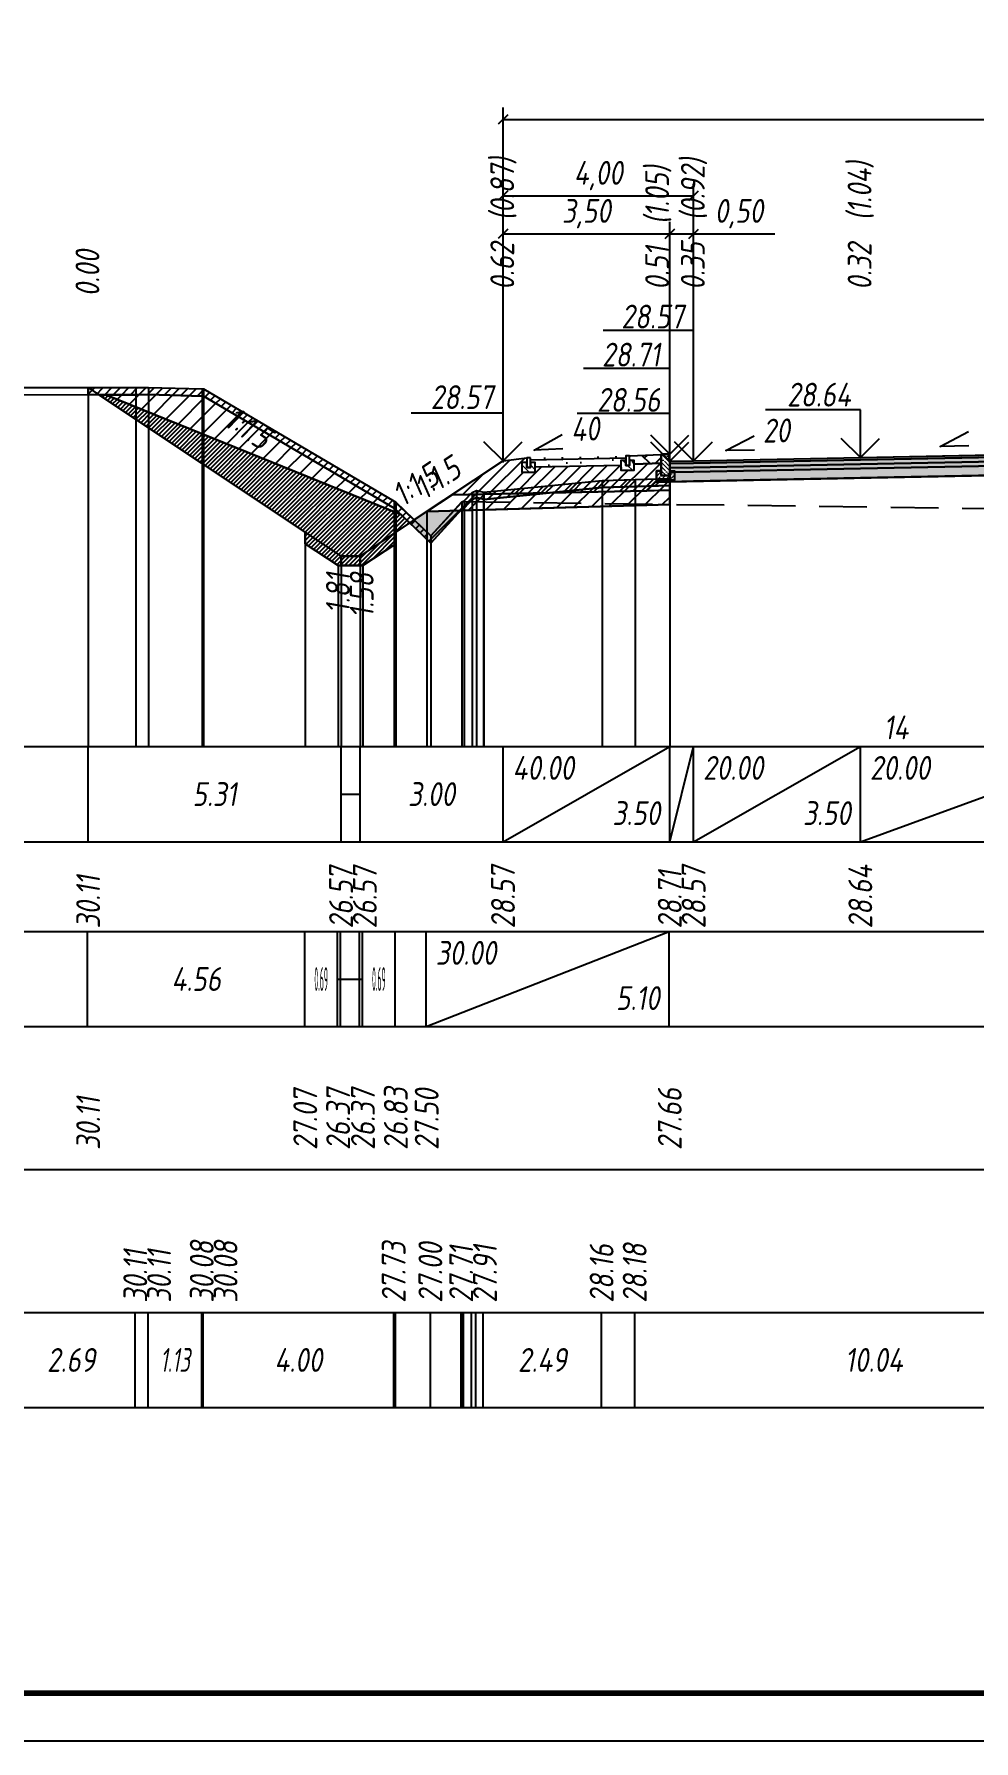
# Model space of a CAD drawing. Extents: x -717 to 1451, y -133302 to 233.
# Drawn here: x 99.3 to 197.9, y -108742.4 to -108563.2 of the extents above; entities that cross this region are included whole.
import ezdxf
from ezdxf.enums import TextEntityAlignment as Align

# ---------------------------------------------------------------- set-up
doc = ezdxf.new("R2010")
doc.units = 0
doc.linetypes.add('штриховая', pattern=[0.75, 0.5, -0.25])
for name, color, linetype in [('Интерполированный поперечник', 2, 'Continuous'), ('КОД_399', 252, 'Continuous'), ('Код_510', 7, 'Continuous'), ('Код_514', 1, 'Continuous'), ('Код_516', 1, 'Continuous'), ('Контур_0', 7, 'Continuous'), ('Контур_2660', 7, 'Continuous'), ('Контур_2665', 7, 'Continuous'), ('Контур_400', 7, 'Continuous'), ('Контур_508', 7, 'Continuous'), ('Контур_512', 7, 'Continuous'), ('Контур_513', 7, 'Continuous'), ('Красный поперечник', 1, 'Continuous'), ('Объём_2501', 7, 'Continuous'), ('Объём_2650', 7, 'Continuous'), ('Объём_2660', 7, 'Continuous'), ('Объём_2661', 7, 'Continuous'), ('Объём_2663', 7, 'Continuous'), ('Объём_2664', 7, 'Continuous'), ('Объём_2665', 7, 'Continuous'), ('Объём_2666', 7, 'Continuous'), ('Откосы', 7, 'Continuous'), ('Отметки покрытия', 7, 'Continuous'), ('Рабочие отметки', 7, 'Continuous'), ('Рабочие отметки доп.', 7, 'Continuous'), ('Слои выравнивания', 7, 'Continuous'), ('Таблица', 7, 'Continuous'), ('Уклоны проезжей части', 7, 'Continuous'), ('Черный поперечник', 3, 'Continuous')]:
    doc.layers.add(name, color=color, linetype=linetype)
for name, color, linetype, true_color in [('Контур_2540', 2, 'Continuous', 0xffff00), ('Контур_2562', 3, 'Continuous', 0x00ff00), ('Контур_2570', 7, 'Continuous', 0x80ff00), ('Контур_2583', 3, 'Continuous', 0x00ff00), ('Контур_2584', 3, 'Continuous', 0x00ff00), ('Контур_2725', 7, 'Continuous', 0x323232), ('Контур_2736', 4, 'Continuous', 0x00ffff), ('Контур_2737', 4, 'Continuous', 0x00ffff), ('Контур_2738', 4, 'Continuous', 0x00ffff), ('Контур_2739', 4, 'Continuous', 0x00ffff), ('Контур_2741', 4, 'Continuous', 0x00ffff), ('Контур_2742', 4, 'Continuous', 0x00ffff), ('Контур_2743', 4, 'Continuous', 0x00ffff), ('Контур_2744', 7, 'Continuous', 0xa4ffff), ('Контур_2745', 7, 'Continuous', 0xa4ffff), ('Контур_2747', 4, 'Continuous', 0x00ffff), ('Контур_2748', 4, 'Continuous', 0x00ffff), ('Контур_2749', 4, 'Continuous', 0x00ffff), ('Контур_2750', 4, 'Continuous', 0x00ffff), ('Контур_2751', 4, 'Continuous', 0x00ffff), ('Контур_2752', 4, 'Continuous', 0x00ffff), ('Контур_2760', 7, 'Continuous', 0x323232), ('Контур_2761', 7, 'Continuous', 0x323232), ('Контур_2762', 7, 'Continuous', 0x323232), ('Контур_2763', 7, 'Continuous', 0x323232), ('Контур_402', 7, 'Continuous', 0xff6464), ('Контур_703', 4, 'Continuous', 0x00ffff), ('Контур_705', 4, 'Continuous', 0x00ffff), ('Контур_707', 4, 'Continuous', 0x00ffff), ('Контур_720', 131, 'Continuous', 0xaaffff), ('Объём_2520', 7, 'Continuous', 0x80ffff), ('Объём_2540', 2, 'Continuous', 0xffff00), ('Объём_2562', 3, 'Continuous', 0x00ff00), ('Объём_2563', 7, 'Continuous', 0xff8000), ('Объём_2570', 7, 'Continuous', 0x80ff00), ('Объём_2583', 3, 'Continuous', 0x00ff00), ('Объём_2584', 3, 'Continuous', 0x00ff00), ('Объём_2594', 3, 'Continuous', 0x00ff00), ('Объём_2598', 3, 'Continuous', 0x00ff00), ('Объём_2600', 7, 'Continuous', 0x808000), ('Объём_2620', 2, 'Continuous', 0xffff00), ('Объём_2746', 2, 'Continuous', 0xffff00)]:
    doc.layers.add(name, color=color, linetype=linetype, true_color=true_color)
doc.styles.add('Gost 2.304-81 type B', font='GOST2304 Type B.ttf', dxfattribs={"width": 0.8, "height": 2.5})
doc.styles.get("Standard").update_dxf_attribs({"font": 'txt', "height": 2.5})
doc.styles.add('М', font='romand.shx', dxfattribs={"width": 0.8, "oblique": 10, "height": 2.5})
doc.dimstyles.new('ISO-25', dxfattribs={"dimtxt": 2.5, "dimasz": 2.5, "dimexe": 1.25, "dimexo": 0.625, "dimtad": 1, "dimtxsty": 'Standard', "dimcen": 2.5, "dimadec": 0, "dimazin": 0, "dimtfac": 1, "dimtmove": 0, "dimatfit": 3, "dimfxl": 1, "dimarcsym": 0})

# ---------------------------------------------------------------- blocks, each defined once
blk = doc.blocks.new('_Oblique')
at = {"color": 0, "linetype": 'ByBlock', "lineweight": -2}
blk.add_line((-0.5, -0.5), (0.5, 0.5), dxfattribs=at)
blk = doc.blocks.new('*D3544')
at = {"color": 0, "lineweight": -2, "transparency": 16777216}
for p, q in [((148.54, -108607.44), (148.54, -108582.91)), ((148.54, -108584.16), (166.04, -108584.16)), ((166.04, -108607.49), (166.04, -108582.91))]:
    blk.add_line(p, q, dxfattribs=at)
at = {"layer": 'Defpoints', "color": 0, "transparency": 16777216}
for p in [(166.04, -108584.16), (148.54, -108608.06), (166.04, -108608.11)]:
    blk.add_point(p, dxfattribs=at)
at = {"color": 0, "lineweight": -2, "transparency": 16777216, "rotation": 180}
blk.add_blockref('_Oblique', (148.54, -108584.16), dxfattribs=at)
at = {"color": 0, "lineweight": -2, "transparency": 16777216}
blk.add_blockref('_Oblique', (166.04, -108584.16), dxfattribs=at)
at = {"color": 0, "transparency": 16777216, "insert": (157.29, -108582.05), "char_height": 2.5, "width": 9.5833, "attachment_point": 5, "style": 'М'}
blk.add_mtext('3,50', dxfattribs=at)
blk = doc.blocks.new('*D3546')
at = {"color": 0, "lineweight": -2, "transparency": 16777216}
for p, q in [((166.04, -108607.49), (166.04, -108582.91)), ((166.04, -108584.16), (168.54, -108584.16)), ((168.54, -108607.44), (168.54, -108582.91)), ((168.54, -108584.16), (177.06, -108584.16))]:
    blk.add_line(p, q, dxfattribs=at)
at = {"layer": 'Defpoints', "color": 0, "transparency": 16777216}
for p in [(168.54, -108584.16), (166.04, -108608.11), (168.54, -108608.06)]:
    blk.add_point(p, dxfattribs=at)
at = {"color": 0, "lineweight": -2, "transparency": 16777216, "rotation": 180}
blk.add_blockref('_Oblique', (166.04, -108584.16), dxfattribs=at)
at = {"color": 0, "lineweight": -2, "transparency": 16777216}
blk.add_blockref('_Oblique', (168.54, -108584.16), dxfattribs=at)
at = {"color": 0, "transparency": 16777216, "insert": (173.3, -108582.05), "char_height": 2.5, "width": 9.1667, "attachment_point": 5, "style": 'М'}
blk.add_mtext('0,50', dxfattribs=at)
blk = doc.blocks.new('*D3549')
at = {"color": 0, "lineweight": -2, "transparency": 16777216}
for p, q in [((148.54, -108608.19), (148.54, -108578.91)), ((168.54, -108607.44), (168.54, -108578.91)), ((148.54, -108580.16), (168.54, -108580.16))]:
    blk.add_line(p, q, dxfattribs=at)
at = {"layer": 'Defpoints', "color": 0, "transparency": 16777216}
for p in [(168.54, -108580.16), (148.54, -108608.81), (168.54, -108608.06)]:
    blk.add_point(p, dxfattribs=at)
at = {"color": 0, "lineweight": -2, "transparency": 16777216, "rotation": 180}
blk.add_blockref('_Oblique', (148.54, -108580.16), dxfattribs=at)
at = {"color": 0, "lineweight": -2, "transparency": 16777216}
blk.add_blockref('_Oblique', (168.54, -108580.16), dxfattribs=at)
at = {"color": 0, "transparency": 16777216, "insert": (158.54, -108578.05), "char_height": 2.5, "width": 9.1667, "attachment_point": 5, "style": 'М'}
blk.add_mtext('4,00', dxfattribs=at)
blk = doc.blocks.new('*D3550')
at = {"color": 0, "lineweight": -2, "transparency": 16777216}
for p, q in [((148.54, -108608.19), (148.54, -108570.91)), ((278.54, -108608.19), (278.54, -108570.91)), ((148.54, -108572.16), (278.54, -108572.16))]:
    blk.add_line(p, q, dxfattribs=at)
at = {"layer": 'Defpoints', "color": 0, "transparency": 16777216}
for p in [(278.54, -108572.16), (148.54, -108608.81), (278.54, -108608.81)]:
    blk.add_point(p, dxfattribs=at)
at = {"color": 0, "lineweight": -2, "transparency": 16777216, "rotation": 180}
blk.add_blockref('_Oblique', (148.54, -108572.16), dxfattribs=at)
at = {"color": 0, "lineweight": -2, "transparency": 16777216}
blk.add_blockref('_Oblique', (278.54, -108572.16), dxfattribs=at)
at = {"color": 0, "transparency": 16777216, "insert": (213.54, -108570.05), "char_height": 2.5, "width": 11.6667, "attachment_point": 5, "style": 'М'}
blk.add_mtext('26,00', dxfattribs=at)
blk = doc.blocks.new('БР100.30.18')
at = {"linetype": 'Continuous', "lineweight": 13}
h = blk.add_hatch(dxfattribs=at)
h.set_pattern_fill('ANSI35', scale=5)
h.set_pattern_definition([(45, (-1504.996, -4799.2297), (-0.88388348, 0.88388348), []), (45, (-1504.1121, -4799.2297), (-0.88388348, 0.88388348), [1.5625, -0.3125, 0, -0.3125])])
h.paths.add_polyline_path([(0.3, 3.47), (1.8, 3.47), (1.8, -1.03), (0, -1.03), (0, 1.97)])
h = blk.add_hatch(dxfattribs=at)
h.set_pattern_fill('ANSI35', scale=5, angle=90)
h.set_pattern_definition([(135, (-1504.996, -4800.7297), (-0.88388348, -0.88388348), []), (135, (-1504.996, -4799.8458), (-0.88388348, -0.88388348), [1.5625, -0.3125, 0, -0.3125])])
h.paths.add_polyline_path([(-1, -0.03), (0, -0.03), (0, -1.03), (1.8, -1.03), (1.8, -0.03), (2.8, -0.03), (2.8, -2.03), (-1, -2.03)])
at = {"color": 7, "lineweight": 30}
blk.add_lwpolyline([(1.8, -1.03), (0, -1.03), (0, 1.97), (0.3, 3.47), (1.8, 3.47)], close=True, dxfattribs=at)
at = {"linetype": 'Continuous'}
blk.add_lwpolyline([(0, -0.03), (-1, -0.03), (-1, -2.03), (2.8, -2.03), (2.8, -0.03), (1.8, -0.03)], dxfattribs=at)

msp = doc.modelspace()

# ---------------------------------------------------------------- hatches: boundary and pattern name
at = {"linetype": 'Continuous'}
h = msp.add_hatch(dxfattribs=at)
h.set_pattern_fill('ANSI31', color=256, scale=15, angle=45, style=0)
h.set_pattern_definition([(90, (-1723.967, -113561.1156), (-1.875, 3e-16), [])])
h.paths.add_polyline_path([(151.421, -108607.691), (161.416, -108607.485), (161.416, -108607.685), (151.421, -108607.883)])
h = msp.add_hatch(dxfattribs=at)
h.set_pattern_fill('AR-HBONE', color=253, scale=0.3)
h.set_pattern_definition([(45, (-111.5308, -114413.3341), (0, 1.69705627), [3.6, -1.2]), (135, (-110.6823, -114412.4856), (1e-16, 1.69705627), [3.6, -1.2])])
h.paths.add_polyline_path([(161.416, -108607.485), (161.416, -108608.485), (161.416, -108608.485)])
h.paths.add_polyline_path([(165.137, -108607.336), (161.816, -108607.485), (161.816, -108607.985), (162.316, -108607.985), (162.316, -108608.363), (165.137, -108608.237)])
at = {"linetype": 'Continuous', "lineweight": 13}
h = msp.add_hatch(dxfattribs=at)
h.set_pattern_fill('ANSI35', scale=5, angle=90)
h.set_pattern_definition([(135, (-1669.526, -42880.0627), (-0.883883476, -0.883883476), []), (135, (-1669.526, -42879.1788), (-0.883883476, -0.883883476), [1.5625, -0.3125, 0, -0.3125])])
h.paths.add_polyline_path([(151.921, -108608.191), (151.421, -108608.191), (151.421, -108608.691), (151.021, -108608.691), (151.021, -108608.191), (150.521, -108608.191), (150.521, -108609.191), (151.921, -108609.191)])
h = msp.add_hatch(dxfattribs=at)
h.set_pattern_fill('ANSI35', scale=5, angle=90)
h.set_pattern_definition([(135, (-1679.9215, -42879.8566), (-0.883883476, -0.883883476), []), (135, (-1679.9215, -42878.9727), (-0.883883476, -0.883883476), [1.5625, -0.3125, 0, -0.3125])])
h.paths.add_polyline_path([(162.316, -108607.985), (161.816, -108607.985), (161.816, -108608.485), (161.416, -108608.485), (161.416, -108607.985), (160.916, -108607.985), (160.916, -108608.985), (162.316, -108608.985)])
at = {"layer": 'КОД_399'}
h = msp.add_hatch(dxfattribs=at)
h.set_pattern_fill('AR-CONC', scale=0.7, angle=45, style=0)
h.set_pattern_definition([(95, (-1724.049, -113561.205), (3.860864, 3.2396496), [0.525, -5.775]), (40, (-1724.049, -113561.205), (-4.409945, 3.036377), [0.42, -4.62]), (145.45144, (-1723.727, -113560.935), (-0.549081, 6.2760265), [0.4461813, -4.907995]), (91.1842, (-1725.039, -113560.215), (6.101854, 4.4632964), [0.7875, -8.6625]), (141.63564, (-1724.5304, -113559.843), (-0.1953, 9.447982), [0.669272, -7.361996]), (36.18416, (-1725.039, -113560.215), (-0.1953, 9.447982), [0.63, -6.93]), (66, (-1724.2964, -113559.9674), (4.947401, 0.9616773), [0.525, -5.775]), (11, (-1724.2964, -113559.9674), (-2.38496, 4.793659), [0.42, -4.62]), (116.45144, (-1723.884, -113559.8873), (2.562441, 5.7553363), [0.4461813, -4.907995]), (82.5, (-1724.049, -113561.2048), (-1.5875523, 1.7079287), [0, -4.564, 0, -4.69, 0, -4.6375]), (52.5, (-1724.049, -113561.2048), (-0.6501106, 3.2543661), [0, -2.674, 0, -4.459, 0, -1.7675]), (12.5, (-1725.1528, -113562.3086), (2.7539272, 2.5306453), [0, -1.75, 0, -5.46, 0, -7.245]), (2.5, (-1725.6477, -113562.8036), (2.3911299, 3.3821186), [0, -2.275, 0, -3.626, 0, -5.145])])
h.paths.add_polyline_path([(151.921, -108608.191), (151.421, -108608.191), (151.421, -108607.883), (161.416, -108607.685), (161.416, -108607.985), (160.916, -108607.985), (160.916, -108608.445), (151.921, -108608.623)])
at = {"layer": 'Объём_2563'}
h = msp.add_hatch(dxfattribs=at)
h.set_pattern_fill('ANSI31', color=256, scale=0.3)
h.paths.add_polyline_path([(164.537, -108610.23), (163.619, -108611.148), (143.202, -108611.557), (148.537, -108608), (151.021, -108607.691), (151.021, -108608.191), (150.521, -108608.191), (150.521, -108609.191), (151.921, -108609.191), (151.921, -108608.623), (160.916, -108608.445), (160.916, -108608.985), (162.316, -108608.985), (162.316, -108608.363), (165.137, -108608.237), (165.138, -108609.051), (164.638, -108609.051), (164.639, -108610.051), (166.04, -108610.05), (166.037, -108610.2)])
h.paths.add_polyline_path([(263.456, -108611.148), (262.537, -108610.23), (261.037, -108610.2), (261.037, -108610.05), (262.435, -108610.051), (262.436, -108609.051), (261.936, -108609.051), (261.937, -108608.237), (264.759, -108608.363), (264.759, -108608.985), (266.159, -108608.985), (266.159, -108608.445), (275.154, -108608.624), (275.154, -108609.191), (276.554, -108609.191), (276.554, -108608.191), (276.054, -108608.191), (276.054, -108607.691), (278.537, -108608), (283.872, -108611.557)])
at = {"layer": 'Объём_2570'}
h = msp.add_hatch(dxfattribs=at)
h.set_pattern_fill('ANSI31', color=256, scale=0.2)
h.paths.add_polyline_path([(166.037, -108610.597), (158.94, -108610.813), (146.51, -108612.055), (146.494, -108612.032), (145.755, -108611.857), (145.286, -108612.072), (144.449, -108612.959), (144.232, -108613.054), (140.969, -108616.639), (137.12, -108612.981), (117.111, -108601.196), (116.977, -108601.2), (111.349, -108601.046), (109.999, -108601.062), (105, -108601.059), (105, -108600.309), (109.999, -108600.312), (111.349, -108600.296), (116.977, -108600.45), (117.111, -108600.446), (137.12, -108612.231), (140.969, -108615.889), (144.232, -108612.304), (144.449, -108612.209), (145.286, -108611.322), (145.755, -108611.107), (146.494, -108611.282), (146.51, -108611.305), (158.94, -108610.063), (166.037, -108609.846)])
h.paths.add_polyline_path([(300.139, -108613.101), (294.827, -108613.434), (292.821, -108615.001), (292.453, -108614.995), (292.028, -108614.869), (287.592, -108613.621), (287.07, -108613.66), (286.463, -108613.521), (274.514, -108611.999), (264.38, -108610.673), (261.037, -108610.572), (261.037, -108609.822), (264.38, -108609.923), (274.514, -108611.249), (286.463, -108612.771), (287.07, -108612.91), (287.592, -108612.871), (292.028, -108614.119), (292.453, -108614.245), (292.821, -108614.251), (294.827, -108612.684), (300.139, -108612.351)])
at = {"layer": 'Объём_2600'}
h = msp.add_hatch(dxfattribs=at)
h.set_pattern_fill('ANSI31', color=6, scale=0.4)
h.paths.add_polyline_path([(109.999, -108601.062), (111.349, -108601.046), (116.977, -108601.2), (117.111, -108601.196), (137.12, -108612.981), (137.829, -108613.643), (106.85, -108601.06)])
h.paths.add_polyline_path([(166.037, -108612.575), (144.064, -108613.234), (144.232, -108613.054), (144.449, -108612.959), (145.286, -108612.072), (145.755, -108611.857), (146.494, -108612.032), (146.51, -108612.055), (158.94, -108610.813), (166.037, -108610.596)])
h.paths.add_polyline_path([(262.159, -108610.605), (264.38, -108610.673), (274.514, -108611.999), (284.578, -108613.281), (261.037, -108612.575), (261.037, -108610.572)])
h = msp.add_hatch(dxfattribs=at)
h.set_pattern_fill('HONEY', color=5, scale=0.3)
h.paths.add_polyline_path([(140.527, -108613.34), (144.064, -108613.234), (140.969, -108616.639), (138.763, -108614.516)])
h.paths.add_polyline_path([(286.463, -108613.521), (284.578, -108613.281), (286.548, -108613.34), (287.005, -108613.645)])
h.paths.add_polyline_path([(298.898, -108613.179), (300.139, -108612.351), (300.139, -108613.101)])
at = {"layer": 'Объём_2620'}
h = msp.add_hatch(dxfattribs=at)
h.set_pattern_fill('ANSI31', color=2, scale=0.1)
h.paths.add_polyline_path([(133.84, -108619), (131.234, -108619), (127.787, -108616.702), (127.787, -108615.5), (106.126, -108601.059), (106.85, -108601.06), (137.829, -108613.643), (138.763, -108614.516), (137.287, -108615.5), (137.287, -108616.702)])
h.paths.add_polyline_path([(292.028, -108614.869), (292.453, -108614.995), (292.821, -108615.001), (294.827, -108613.434), (298.898, -108613.179), (297.352, -108614.21), (297.352, -108615.411), (293.905, -108617.71), (291.299, -108617.71), (287.852, -108615.411), (287.852, -108614.21), (287.775, -108614.158), (288.912, -108613.992)])
at = {"layer": 'Слои выравнивания'}
for color, points in [(2, [(166.037, -108608.05), (168.537, -108608), (186.037, -108607.65), (212.604, -108607.119), (213.537, -108607.1), (213.537, -108607.35), (212.604, -108607.369), (186.037, -108607.9), (168.537, -108608.25), (166.037, -108608.3)]), (3, [(166.037, -108608.3), (168.537, -108608.25), (186.037, -108607.9), (212.604, -108607.369), (213.537, -108607.35), (213.537, -108607.8), (212.604, -108607.819), (186.037, -108608.35), (168.537, -108608.7), (166.037, -108608.75)]), (4, [(166.037, -108608.75), (168.537, -108608.7), (186.037, -108608.35), (212.604, -108607.819), (213.537, -108607.8), (213.537, -108608.25), (212.604, -108608.269), (186.037, -108608.8), (168.537, -108609.15), (166.037, -108609.2)]), (5, [(166.037, -108609.2), (168.537, -108609.15), (186.037, -108608.8), (212.604, -108608.269), (213.537, -108608.25), (213.537, -108609.25), (212.604, -108609.269), (186.037, -108609.8), (168.537, -108610.15), (166.037, -108610.2)])]:
    msp.add_hatch(color=color, dxfattribs=at).paths.add_polyline_path(points)

# ---------------------------------------------------------------- linework, layer by layer
at = {"flags": 128}
msp.add_lwpolyline([(-30.054, -108742.421), (389.946, -108742.421), (389.946, -108445.421), (-30.054, -108445.421)], close=True, dxfattribs=at)
at = {"const_width": 0.6, "flags": 128}
msp.add_lwpolyline([(-10.054, -108737.421), (384.946, -108737.421), (384.946, -108450.421), (-10.054, -108450.421)], close=True, dxfattribs=at)
for points in [[(161.816, -108607.485), (161.416, -108607.485), (161.416, -108608.485), (161.816, -108608.485), (161.816, -108607.485)], [(161.816, -108607.485), (165.137, -108607.336), (165.137, -108608.237), (162.316, -108608.363), (162.316, -108607.985), (161.816, -108607.985), (161.816, -108607.485)], [(151.021, -108608.191), (150.521, -108608.191), (150.521, -108609.191), (151.921, -108609.191), (151.921, -108608.191), (151.421, -108608.191), (151.421, -108608.691), (151.021, -108608.691), (151.021, -108608.191)], [(151.421, -108607.691), (151.021, -108607.691), (151.021, -108608.691), (151.421, -108608.691), (151.421, -108607.691)], [(151.421, -108607.883), (161.416, -108607.685)], [(151.921, -108608.623), (160.916, -108608.445)], [(161.416, -108607.985), (160.916, -108607.985), (160.916, -108608.985), (162.316, -108608.985), (162.316, -108607.985), (161.816, -108607.985), (161.816, -108608.485), (161.416, -108608.485), (161.416, -108607.985)]]:
    msp.add_lwpolyline(points)
at = {"layer": 'Интерполированный поперечник', "linetype": 'штриховая', "ltscale": 10, "flags": 128}
msp.add_lwpolyline([(144.235, -108612.28), (292.485, -108614.22)], dxfattribs=at)
at = {"layer": 'Код_510'}
for p, q in [((109.945, -108707.421), (109.945, -108697.421)), ((111.295, -108707.421), (111.295, -108697.421)), ((116.922, -108707.421), (116.922, -108697.421)), ((117.056, -108707.421), (117.056, -108697.421)), ((137.066, -108707.421), (137.066, -108697.421)), ((137.216, -108707.421), (137.216, -108697.421)), ((137.241, -108707.421), (137.241, -108697.421)), ((140.914, -108707.421), (140.914, -108697.421)), ((144.144, -108707.421), (144.144, -108697.421)), ((144.178, -108707.421), (144.178, -108697.421)), ((144.395, -108707.421), (144.395, -108697.421)), ((145.232, -108707.421), (145.232, -108697.421)), ((145.701, -108707.421), (145.701, -108697.421)), ((146.44, -108707.421), (146.44, -108697.421)), ((146.456, -108707.421), (146.456, -108697.421)), ((158.885, -108707.421), (158.885, -108697.421)), ((162.358, -108707.421), (162.358, -108697.421))]:
    msp.add_line(p, q, dxfattribs=at)
at = {"layer": 'Код_514'}
for p, q in [((105, -108648), (105, -108638)), ((131.537, -108648), (131.537, -108638)), ((133.537, -108648), (133.537, -108638)), ((148.537, -108648), (148.537, -108638)), ((148.537, -108648), (166.037, -108638)), ((166.037, -108648), (166.037, -108638)), ((166.037, -108648), (166.037, -108638)), ((166.037, -108648), (168.537, -108638)), ((168.537, -108648), (168.537, -108638)), ((168.537, -108648), (186.037, -108638)), ((186.037, -108648), (186.037, -108638)), ((186.037, -108648), (213.537, -108638)), ((131.537, -108643), (133.537, -108643))]:
    msp.add_line(p, q, dxfattribs=at)
at = {"layer": 'Код_516'}
for p, q in [((104.946, -108667.421), (104.946, -108657.421)), ((127.733, -108667.421), (127.733, -108657.421)), ((127.733, -108667.421), (127.733, -108657.421)), ((131.18, -108667.421), (131.18, -108657.421)), ((131.483, -108667.421), (131.483, -108657.421)), ((133.483, -108667.421), (133.483, -108657.421)), ((133.786, -108667.421), (133.786, -108657.421)), ((137.233, -108667.421), (137.233, -108657.421)), ((137.233, -108667.421), (137.233, -108657.421)), ((140.473, -108667.421), (140.473, -108657.421)), ((140.473, -108667.421), (165.983, -108657.421)), ((165.983, -108667.421), (165.983, -108657.421)), ((131.18, -108662.421), (131.483, -108662.421)), ((131.483, -108662.421), (133.483, -108662.421)), ((133.483, -108662.421), (133.786, -108662.421))]:
    msp.add_line(p, q, dxfattribs=at)
at = {"layer": 'Контур_0', "flags": 128}
for points in [[(148.537, -108608), (139.223, -108614.209), (139.223, -108614.209), (139.223, -108614.209), (139.223, -108614.209), (139.223, -108614.209), (139.223, -108614.209), (139.223, -108614.209), (139.223, -108614.209), (139.223, -108614.209), (139.223, -108614.209), (139.223, -108614.209), (139.223, -108614.209), (139.223, -108614.209), (139.223, -108614.209), (133.537, -108618), (131.537, -108618), (105, -108600.309), (105, -108600.309), (105, -108600.309), (105, -108600.309), (105, -108600.309), (105, -108600.309), (105, -108600.309), (105, -108600.309), (105, -108600.309), (105, -108600.309), (105, -108600.309), (105, -108600.309), (105, -108600.309)], [(148.537, -108608), (139.223, -108614.209), (139.223, -108614.209), (139.223, -108614.209), (139.223, -108614.209), (139.223, -108614.209), (139.223, -108614.209), (139.223, -108614.209), (139.223, -108614.209), (139.223, -108614.209), (139.223, -108614.209), (139.223, -108614.209), (139.223, -108614.209), (139.223, -108614.209), (139.223, -108614.209), (133.537, -108618)]]:
    msp.add_lwpolyline(points, dxfattribs=at)
at = {"layer": 'Контур_0', "color": 250, "flags": 128}
for points in [[(143.202, -108611.557), (163.619, -108611.148), (164.537, -108610.23), (166.037, -108610.2)], [(164.537, -108610.23), (166.037, -108610.2), (166.037, -108611.1), (163.619, -108611.148), (164.537, -108610.23), (164.537, -108610.23)]]:
    msp.add_lwpolyline(points, dxfattribs=at)
at = {"layer": 'Контур_2540', "flags": 128}
msp.add_lwpolyline([(166.037, -108612.575), (140.527, -108613.34), (143.202, -108611.557), (166.037, -108611.1), (166.037, -108612.575), (166.037, -108612.575)], dxfattribs=at)
at = {"layer": 'Контур_2562', "flags": 128}
msp.add_lwpolyline([(148.537, -108608), (148.537, -108608), (148.537, -108608), (148.537, -108608), (148.537, -108608)], dxfattribs=at)
at = {"layer": 'Контур_2570', "flags": 128}
msp.add_lwpolyline([(80, -108599.919), (94.138, -108600.854), (96.034, -108601.008), (96.55, -108601.052), (109.999, -108601.062), (111.349, -108601.046), (116.977, -108601.2), (117.111, -108601.196), (137.12, -108612.981), (137.271, -108613.083), (137.295, -108613.103), (140.969, -108616.639), (144.199, -108613.086), (144.232, -108613.054), (144.232, -108613.054), (144.449, -108612.959), (145.286, -108612.072), (145.755, -108611.857), (146.494, -108612.032), (146.51, -108612.055), (158.94, -108610.813), (162.412, -108610.706), (166.037, -108610.596)], dxfattribs=at)
at = {"layer": 'Контур_2583', "flags": 128}
for points in [[(131.234, -108619), (131.537, -108619), (131.537, -108618), (127.787, -108615.5), (127.787, -108616.702), (131.234, -108619)], [(137.287, -108616.702), (137.287, -108615.5), (133.537, -108618), (133.537, -108619), (133.84, -108619), (137.287, -108616.702)]]:
    msp.add_lwpolyline(points, dxfattribs=at)
at = {"layer": 'Контур_2584', "flags": 128}
msp.add_lwpolyline([(133.537, -108619), (133.537, -108618), (131.537, -108618), (131.537, -108619), (133.537, -108619)], dxfattribs=at)
at = {"layer": 'Контур_2660', "flags": 128}
msp.add_lwpolyline([(140.527, -108613.34), (166.037, -108612.575)], dxfattribs=at)
at = {"layer": 'Контур_2665', "flags": 128}
msp.add_lwpolyline([(148.537, -108608), (148.537, -108608)], dxfattribs=at)
at = {"layer": 'Контур_2725', "flags": 128}
msp.add_lwpolyline([(166.037, -108610.2), (168.537, -108610.15), (186.037, -108609.8), (212.604, -108609.269), (213.537, -108609.25), (241.037, -108609.8), (258.537, -108610.15), (261.037, -108610.2)], dxfattribs=at)
at = {"layer": 'Контур_2736', "flags": 128}
for points in [[(148.537, -108608), (139.223, -108614.209)], [(139.223, -108614.209), (133.537, -108618)]]:
    msp.add_lwpolyline(points, dxfattribs=at)
at = {"layer": 'Контур_2737', "flags": 128}
msp.add_lwpolyline([(139.223, -108614.209), (139.223, -108614.209)], dxfattribs=at)
at = {"layer": 'Контур_2738', "flags": 128}
msp.add_lwpolyline([(139.223, -108614.209), (139.223, -108614.209)], dxfattribs=at)
at = {"layer": 'Контур_2739', "flags": 128}
msp.add_lwpolyline([(139.223, -108614.209), (139.223, -108614.209)], dxfattribs=at)
at = {"layer": 'Контур_2741', "flags": 128}
msp.add_lwpolyline([(105, -108600.309), (105, -108600.309)], dxfattribs=at)
at = {"layer": 'Контур_2742', "flags": 128}
msp.add_lwpolyline([(105, -108600.309), (105, -108600.309)], dxfattribs=at)
at = {"layer": 'Контур_2743', "flags": 128}
msp.add_lwpolyline([(105, -108600.309), (105, -108600.309)], dxfattribs=at)
at = {"layer": 'Контур_2744', "flags": 128}
msp.add_lwpolyline([(105, -108600.309), (105, -108600.309)], dxfattribs=at)
msp.add_lwpolyline([(105, -108600.309), (105, -108600.309)], dxfattribs=at)
msp.add_lwpolyline([(105, -108600.309), (105, -108600.309)], dxfattribs=at)
msp.add_lwpolyline([(105, -108600.309), (105, -108600.309)], dxfattribs=at)
msp.add_lwpolyline([(105, -108600.309), (105, -108600.309)], dxfattribs=at)
msp.add_lwpolyline([(105, -108600.309), (105, -108600.309)], dxfattribs=at)
at = {"layer": 'Контур_2745', "flags": 128}
msp.add_lwpolyline([(139.223, -108614.209), (139.223, -108614.209)], dxfattribs=at)
msp.add_lwpolyline([(139.223, -108614.209), (139.223, -108614.209)], dxfattribs=at)
msp.add_lwpolyline([(139.223, -108614.209), (139.223, -108614.209)], dxfattribs=at)
msp.add_lwpolyline([(139.223, -108614.209), (139.223, -108614.209)], dxfattribs=at)
msp.add_lwpolyline([(139.223, -108614.209), (139.223, -108614.209)], dxfattribs=at)
msp.add_lwpolyline([(139.223, -108614.209), (139.223, -108614.209)], dxfattribs=at)
at = {"layer": 'Контур_2747', "flags": 128}
msp.add_lwpolyline([(139.223, -108614.209), (139.223, -108614.209)], dxfattribs=at)
at = {"layer": 'Контур_2748', "flags": 128}
msp.add_lwpolyline([(139.223, -108614.209), (139.223, -108614.209)], dxfattribs=at)
at = {"layer": 'Контур_2749', "flags": 128}
msp.add_lwpolyline([(139.223, -108614.209), (139.223, -108614.209)], dxfattribs=at)
at = {"layer": 'Контур_2750', "flags": 128}
msp.add_lwpolyline([(105, -108600.309), (105, -108600.309)], dxfattribs=at)
at = {"layer": 'Контур_2751', "flags": 128}
msp.add_lwpolyline([(105, -108600.309), (105, -108600.309)], dxfattribs=at)
at = {"layer": 'Контур_2752', "flags": 128}
msp.add_lwpolyline([(105, -108600.309), (105, -108600.309)], dxfattribs=at)
at = {"layer": 'Контур_2760', "flags": 128}
msp.add_lwpolyline([(166.037, -108608.05), (168.537, -108608), (186.037, -108607.65), (212.604, -108607.119), (213.537, -108607.1), (241.037, -108607.65), (258.537, -108608), (261.037, -108608.05)], dxfattribs=at)
at = {"layer": 'Контур_2761', "flags": 128}
msp.add_lwpolyline([(166.037, -108608.3), (168.537, -108608.25), (186.037, -108607.9), (212.604, -108607.369), (213.537, -108607.35), (241.037, -108607.9), (258.537, -108608.25), (261.037, -108608.3)], dxfattribs=at)
at = {"layer": 'Контур_2762', "flags": 128}
msp.add_lwpolyline([(166.037, -108608.75), (168.537, -108608.7), (186.037, -108608.35), (212.604, -108607.819), (213.537, -108607.8), (241.037, -108608.35), (258.537, -108608.7), (261.037, -108608.75)], dxfattribs=at)
at = {"layer": 'Контур_2763', "flags": 128}
msp.add_lwpolyline([(166.037, -108609.2), (168.537, -108609.15), (186.037, -108608.8), (212.604, -108608.269), (213.537, -108608.25), (241.037, -108608.8), (258.537, -108609.15), (261.037, -108609.2)], dxfattribs=at)
at = {"layer": 'Контур_400', "flags": 128}
msp.add_lwpolyline([(166.037, -108608.05), (168.537, -108608), (168.537, -108608), (168.537, -108608), (168.537, -108608), (168.537, -108608), (168.537, -108608), (186.037, -108607.65), (213.537, -108607.1)], dxfattribs=at)
at = {"layer": 'Контур_402', "flags": 128}
msp.add_lwpolyline([(140.527, -108613.34), (166.037, -108612.575), (166.037, -108610.2), (213.537, -108609.25), (261.037, -108610.2), (261.037, -108612.575), (286.548, -108613.34)], dxfattribs=at)
at = {"layer": 'Контур_508', "flags": 128}
msp.add_lwpolyline([(105, -108600.309), (127.787, -108615.5), (127.787, -108616.702), (131.234, -108619), (131.537, -108619), (133.537, -108619), (133.84, -108619), (137.287, -108616.702), (137.287, -108615.5), (140.527, -108613.34), (166.037, -108612.575), (166.037, -108610.2), (213.537, -108609.25)], dxfattribs=at)
at = {"layer": 'Контур_512', "flags": 128}
msp.add_lwpolyline([(105, -108600.309), (127.787, -108615.5), (127.787, -108616.702), (131.234, -108619), (131.537, -108619), (133.537, -108619), (133.84, -108619), (137.287, -108616.702), (137.287, -108615.5), (140.527, -108613.34), (166.037, -108612.575)], dxfattribs=at)
at = {"layer": 'Контур_513', "flags": 128}
msp.add_lwpolyline([(105, -108600.309), (127.787, -108615.5), (127.787, -108616.702), (131.234, -108619), (131.537, -108619), (133.537, -108619), (133.84, -108619), (137.287, -108616.702), (137.287, -108615.5), (140.527, -108613.34), (166.037, -108612.575), (166.037, -108610.2), (213.537, -108609.25)], dxfattribs=at)
at = {"layer": 'Контур_703', "flags": 128}
msp.add_lwpolyline([(148.537, -108608), (139.223, -108614.209)], dxfattribs=at)
at = {"layer": 'Контур_705', "flags": 128}
msp.add_lwpolyline([(139.223, -108614.209), (139.223, -108614.209)], dxfattribs=at)
at = {"layer": 'Контур_707', "flags": 128}
msp.add_lwpolyline([(131.537, -108618), (105, -108600.309)], dxfattribs=at)
at = {"layer": 'Контур_720', "flags": 128}
msp.add_lwpolyline([(133.537, -108618), (131.537, -108618)], dxfattribs=at)
at = {"layer": 'Красный поперечник'}
for p, q in [((105, -108600.309), (105, -108638)), ((105, -108600.309), (131.537, -108618)), ((186.037, -108607.65), (213.537, -108607.1)), ((133.537, -108618), (148.537, -108608)), ((166.037, -108608.05), (168.537, -108608)), ((168.537, -108608), (186.037, -108607.65)), ((166.037, -108612.575), (166.037, -108638)), ((140.527, -108613.34), (140.527, -108638)), ((127.787, -108615.5), (127.787, -108638)), ((137.287, -108615.5), (137.287, -108638)), ((127.787, -108616.702), (127.787, -108638)), ((131.537, -108618), (133.537, -108618)), ((137.287, -108616.702), (137.287, -108638)), ((131.234, -108619), (131.234, -108638)), ((131.537, -108619), (131.537, -108638)), ((133.537, -108619), (133.537, -108638)), ((133.84, -108619), (133.84, -108638))]:
    msp.add_line(p, q, dxfattribs=at)
at = {"layer": 'Объём_2501', "flags": 128}
msp.add_lwpolyline([(166.037, -108608.05), (168.537, -108608), (168.537, -108608), (168.537, -108608), (168.537, -108608), (168.537, -108608), (168.537, -108608), (186.037, -108607.65), (213.537, -108607.1)], dxfattribs=at)
at = {"layer": 'Объём_2520', "color": 250, "flags": 128}
msp.add_lwpolyline([(164.537, -108610.23), (166.037, -108610.2), (166.037, -108611.1), (163.619, -108611.148), (164.537, -108610.23), (164.537, -108610.23)], dxfattribs=at)
at = {"layer": 'Объём_2540', "flags": 128}
msp.add_lwpolyline([(166.037, -108612.575), (140.527, -108613.34), (143.202, -108611.557), (166.037, -108611.1), (166.037, -108612.575), (166.037, -108612.575)], dxfattribs=at)
at = {"layer": 'Объём_2562', "flags": 128}
msp.add_lwpolyline([(148.537, -108608), (148.537, -108608), (148.537, -108608), (148.537, -108608), (148.537, -108608)], dxfattribs=at)
at = {"layer": 'Объём_2563', "color": 250, "flags": 128}
msp.add_lwpolyline([(164.537, -108610.23), (163.619, -108611.148), (143.202, -108611.557), (148.537, -108608), (151.021, -108607.691), (151.021, -108608.191), (150.521, -108608.191), (150.521, -108609.191), (151.921, -108609.191), (151.921, -108608.623), (160.916, -108608.445), (160.916, -108608.985), (162.316, -108608.985), (162.316, -108608.363), (165.137, -108608.237), (165.138, -108609.051), (164.638, -108609.051), (164.639, -108610.051), (166.04, -108610.05), (166.037, -108610.2), (164.537, -108610.23), (164.537, -108610.23)], dxfattribs=at)
at = {"layer": 'Объём_2570', "flags": 128}
msp.add_lwpolyline([(166.037, -108610.597), (158.94, -108610.813), (146.51, -108612.055), (146.494, -108612.032), (145.755, -108611.857), (145.286, -108612.072), (144.449, -108612.959), (144.232, -108613.054), (140.969, -108616.639), (137.12, -108612.981), (117.111, -108601.196), (116.977, -108601.2), (111.349, -108601.046), (109.999, -108601.062), (105, -108601.059), (105, -108600.309), (109.999, -108600.312), (111.349, -108600.296), (116.977, -108600.45), (117.111, -108600.446), (137.12, -108612.231), (140.969, -108615.889), (144.232, -108612.304), (144.449, -108612.209), (145.286, -108611.322), (145.755, -108611.107), (146.494, -108611.282), (146.51, -108611.305), (158.94, -108610.063), (166.037, -108609.846), (166.037, -108610.597), (166.037, -108610.597)], dxfattribs=at)
at = {"layer": 'Объём_2583', "flags": 128}
for points in [[(131.234, -108619), (131.537, -108619), (131.537, -108618), (127.787, -108615.5), (127.787, -108616.702), (131.234, -108619)], [(137.287, -108616.702), (137.287, -108615.5), (133.537, -108618), (133.537, -108619), (133.84, -108619), (137.287, -108616.702)]]:
    msp.add_lwpolyline(points, dxfattribs=at)
at = {"layer": 'Объём_2584', "flags": 128}
msp.add_lwpolyline([(133.537, -108619), (133.537, -108618), (131.537, -108618), (131.537, -108619), (133.537, -108619)], dxfattribs=at)
at = {"layer": 'Объём_2594', "flags": 128}
for points in [[(131.537, -108618), (127.787, -108615.5)], [(137.287, -108615.5), (133.537, -108618)]]:
    msp.add_lwpolyline(points, dxfattribs=at)
at = {"layer": 'Объём_2598', "flags": 128}
msp.add_lwpolyline([(133.537, -108618), (131.537, -108618)], dxfattribs=at)
at = {"layer": 'Объём_2600', "flags": 128}
msp.add_lwpolyline([(105, -108601.059), (105, -108600.309), (106.126, -108601.059), (105, -108601.059), (105, -108601.059)], dxfattribs=at)
at = {"layer": 'Объём_2600', "color": 5, "flags": 128}
msp.add_lwpolyline([(140.527, -108613.34), (144.064, -108613.234), (140.969, -108616.639), (138.763, -108614.516), (140.527, -108613.34), (140.527, -108613.34)], dxfattribs=at)
at = {"layer": 'Объём_2620', "flags": 128}
msp.add_lwpolyline([(133.84, -108619), (131.234, -108619), (127.787, -108616.702), (127.787, -108615.5), (106.126, -108601.059), (106.85, -108601.06), (137.829, -108613.643), (138.763, -108614.516), (137.287, -108615.5), (137.287, -108616.702), (133.84, -108619), (133.84, -108619)], dxfattribs=at)
at = {"layer": 'Объём_2650', "color": 6, "flags": 128}
for points in [[(109.999, -108601.062), (111.349, -108601.046), (116.977, -108601.2), (117.111, -108601.196), (137.12, -108612.981), (137.829, -108613.643), (106.85, -108601.06), (109.999, -108601.062), (109.999, -108601.062)], [(166.037, -108612.575), (144.064, -108613.234), (144.232, -108613.054), (144.449, -108612.959), (145.286, -108612.072), (145.755, -108611.857), (146.494, -108612.032), (146.51, -108612.055), (158.94, -108610.813), (166.037, -108610.596), (166.037, -108612.575), (166.037, -108612.575)]]:
    msp.add_lwpolyline(points, dxfattribs=at)
at = {"layer": 'Объём_2660', "flags": 128}
msp.add_lwpolyline([(140.527, -108613.34), (166.037, -108612.575)], dxfattribs=at)
at = {"layer": 'Объём_2661', "flags": 128}
msp.add_lwpolyline([(148.537, -108608), (139.223, -108614.209)], dxfattribs=at)
at = {"layer": 'Объём_2663', "flags": 128}
for points in [[(131.537, -108618), (105, -108600.309)], [(139.223, -108614.209), (133.537, -108618)]]:
    msp.add_lwpolyline(points, dxfattribs=at)
at = {"layer": 'Объём_2664', "flags": 128}
msp.add_lwpolyline([(133.537, -108618), (131.537, -108618)], dxfattribs=at)
at = {"layer": 'Объём_2665', "flags": 128}
msp.add_lwpolyline([(148.537, -108608), (148.537, -108608)], dxfattribs=at)
at = {"layer": 'Объём_2666', "flags": 128}
msp.add_lwpolyline([(148.537, -108608), (139.223, -108614.209)], dxfattribs=at)
at = {"layer": 'Объём_2746', "flags": 128}
for points in [[(146.51, -108612.055), (158.94, -108610.813), (158.94, -108612.788), (144.064, -108613.234), (144.232, -108613.054), (144.449, -108612.959), (145.286, -108612.072), (145.755, -108611.857), (146.494, -108612.032), (146.51, -108612.055), (146.51, -108612.055)], [(133.84, -108619), (131.234, -108619), (127.787, -108616.702), (127.787, -108615.5), (131.537, -108618), (133.537, -108618), (137.287, -108615.5), (137.287, -108616.702), (133.84, -108619), (133.84, -108619)]]:
    msp.add_lwpolyline(points, dxfattribs=at)
at = {"layer": 'Откосы', "color": 1, "flags": 128}
for points in [[(154.799, -108606.749), (151.802, -108606.868), (154.739, -108605.25)], [(174.918, -108606.872), (171.918, -108606.932), (174.888, -108605.372)], [(197.418, -108606.422), (194.418, -108606.482), (197.388, -108604.922)]]:
    msp.add_lwpolyline(points, dxfattribs=at)
at = {"layer": 'Отметки покрытия', "color": 1}
for p, q in [((168.537, -108594.3), (159.046, -108594.3)), ((168.537, -108608), (168.537, -108594.3)), ((166.037, -108598.3), (156.966, -108598.3)), ((166.037, -108607.3), (166.037, -108598.3)), ((148.537, -108603), (138.913, -108603)), ((148.537, -108608), (148.537, -108603)), ((166.037, -108603.05), (156.322, -108603.05)), ((166.037, -108608.05), (166.037, -108603.05)), ((186.037, -108602.65), (176.075, -108602.65)), ((186.037, -108607.65), (186.037, -108602.65)), ((166.037, -108607.3), (164.037, -108605.3)), ((166.037, -108607.3), (168.037, -108605.3)), ((186.037, -108607.65), (184.037, -108605.65)), ((186.037, -108607.65), (188.037, -108605.65)), ((148.537, -108608), (146.537, -108606)), ((148.537, -108608), (150.537, -108606)), ((166.037, -108608.05), (164.037, -108606.05)), ((166.037, -108608.05), (168.037, -108606.05)), ((168.537, -108608), (166.537, -108606)), ((168.537, -108608), (170.537, -108606))]:
    msp.add_line(p, q, dxfattribs=at)
at = {"layer": 'Слои выравнивания'}
msp.add_line((166.037, -108608.05), (166.037, -108638), dxfattribs=at)
at = {"layer": 'Слои выравнивания', "color": 2, "flags": 128}
msp.add_lwpolyline([(166.037, -108608.05), (168.537, -108608), (186.037, -108607.65), (212.604, -108607.119), (213.537, -108607.1), (213.537, -108607.35), (212.604, -108607.369), (186.037, -108607.9), (168.537, -108608.25), (166.037, -108608.3)], close=True, dxfattribs=at)
at = {"layer": 'Слои выравнивания', "color": 3, "flags": 128}
msp.add_lwpolyline([(166.037, -108608.3), (168.537, -108608.25), (186.037, -108607.9), (212.604, -108607.369), (213.537, -108607.35), (213.537, -108607.8), (212.604, -108607.819), (186.037, -108608.35), (168.537, -108608.7), (166.037, -108608.75)], close=True, dxfattribs=at)
at = {"layer": 'Слои выравнивания', "color": 4, "flags": 128}
msp.add_lwpolyline([(166.037, -108608.75), (168.537, -108608.7), (186.037, -108608.35), (212.604, -108607.819), (213.537, -108607.8), (213.537, -108608.25), (212.604, -108608.269), (186.037, -108608.8), (168.537, -108609.15), (166.037, -108609.2)], close=True, dxfattribs=at)
at = {"layer": 'Слои выравнивания', "color": 5, "flags": 128}
msp.add_lwpolyline([(166.037, -108609.2), (168.537, -108609.15), (186.037, -108608.8), (212.604, -108608.269), (213.537, -108608.25), (213.537, -108609.25), (212.604, -108609.269), (186.037, -108609.8), (168.537, -108610.15), (166.037, -108610.2)], close=True, dxfattribs=at)
at = {"layer": 'Таблица'}
for p, q in [((80, -108638), (325.139, -108638)), ((80, -108648), (325.139, -108648)), ((80, -108657.421), (325.139, -108657.421)), ((79.946, -108667.421), (325.085, -108667.421)), ((79.946, -108682.421), (325.085, -108682.421)), ((79.946, -108697.421), (325.085, -108697.421)), ((79.946, -108707.421), (325.085, -108707.421))]:
    msp.add_line(p, q, dxfattribs=at)
at = {"layer": 'Уклоны проезжей части', "color": 1, "flags": 128}
for points in [[(154.799, -108606.749), (151.802, -108606.868), (154.739, -108605.25)], [(174.918, -108606.872), (171.918, -108606.932), (174.888, -108605.372)], [(197.418, -108606.422), (194.418, -108606.482), (197.388, -108604.922)]]:
    msp.add_lwpolyline(points, dxfattribs=at)
at = {"layer": 'Черный поперечник', "color": 7}
for p, q in [((109.999, -108600.312), (109.999, -108638)), ((111.349, -108600.296), (111.349, -108638)), ((116.977, -108600.45), (116.977, -108638)), ((117.111, -108600.446), (117.111, -108638)), ((145.755, -108611.107), (145.755, -108638)), ((158.94, -108610.063), (158.94, -108638)), ((162.412, -108609.956), (162.412, -108638)), ((137.12, -108612.231), (137.12, -108638)), ((137.271, -108612.333), (137.271, -108638)), ((137.295, -108612.353), (137.295, -108638)), ((144.199, -108612.336), (144.199, -108638)), ((144.232, -108612.304), (144.232, -108638)), ((144.449, -108612.209), (144.449, -108638)), ((145.286, -108611.322), (145.286, -108638)), ((146.494, -108611.282), (146.494, -108638)), ((146.51, -108611.305), (146.51, -108638)), ((140.969, -108615.889), (140.969, -108638))]:
    msp.add_line(p, q, dxfattribs=at)
at = {"layer": 'Черный поперечник', "flags": 128}
msp.add_lwpolyline([(80, -108599.169), (94.138, -108600.104), (96.034, -108600.258), (96.55, -108600.302), (109.999, -108600.312), (111.349, -108600.296), (116.977, -108600.45), (117.111, -108600.446), (137.12, -108612.231), (137.271, -108612.333), (137.295, -108612.353), (140.969, -108615.889), (144.199, -108612.336), (144.232, -108612.304), (144.449, -108612.209), (145.286, -108611.322), (145.755, -108611.107), (146.494, -108611.282), (146.51, -108611.305), (158.94, -108610.063), (162.412, -108609.956), (166.037, -108609.846)], dxfattribs=at)

# ---------------------------------------------------------------- block references
at = {"lineweight": 18, "xscale": -0.5, "yscale": 0.5, "zscale": 0.5, "rotation": 0.05553677703885818}
msp.add_blockref('БР100.30.18', (166.038, -108609.033), dxfattribs=at)

# ---------------------------------------------------------------- texts
at = {"layer": 'Код_510', "style": 'М', "oblique": 10, "width": 0.8}
for s, p in [('30.08', (116.922, -108696.421)), ('30.08', (119.422, -108696.421)), ('27.73', (137.066, -108696.421)), ('27.00', (140.914, -108696.421)), ('28.18', (162.358, -108696.421)), ('30.11', (109.945, -108696.421)), ('30.11', (112.445, -108696.421)), ('27.71', (144.144, -108696.421)), ('27.91', (146.644, -108696.421)), ('28.16', (158.885, -108696.421))]:
    msp.add_text(s, height=2.5, rotation=90, dxfattribs=at).set_placement(p, align=Align.MIDDLE_LEFT)
at = {"layer": 'Код_510', "style": 'М', "oblique": 10}
for s, width, p in [('2.69', 0.8, (103.22, -108702.421)), ('1.13', 0.6, (114.109, -108702.421)), ('4.00', 0.8, (127.061, -108702.421)), ('2.49', 0.8, (152.671, -108702.421)), ('10.04', 0.8, (187.454, -108702.421))]:
    msp.add_text(s, height=2.5, dxfattribs=dict(at, width=width)).set_placement(p, align=Align.MIDDLE_CENTER)
at = {"layer": 'Код_514', "style": 'М', "oblique": 10, "width": 0.8}
for s, p in [('40.00', (149.537, -108639)), ('20.00', (169.537, -108639)), ('20.00', (187.037, -108639))]:
    msp.add_text(s, height=2.5, dxfattribs=at).set_placement(p, align=Align.TOP_LEFT)
for s, p in [('5.31', (118.269, -108643)), ('3.00', (141.037, -108643))]:
    msp.add_text(s, height=2.5, dxfattribs=at).set_placement(p, align=Align.MIDDLE_CENTER)
for p in [(165.037, -108647), (185.037, -108647)]:
    msp.add_text('3.50', height=2.5, dxfattribs=at).set_placement(p, align=Align.BOTTOM_RIGHT)
for s, p in [('26.57', (131.537, -108657.117)), ('26.57', (134.037, -108657.117)), ('28.57', (148.537, -108657.117)), ('28.57', (168.537, -108657.117)), ('28.64', (186.037, -108657.117)), ('30.11', (105, -108657.117)), ('28.71', (166.037, -108657.117))]:
    msp.add_text(s, height=2.5, rotation=90, dxfattribs=at).set_placement(p, align=Align.MIDDLE_LEFT)
at = {"layer": 'Код_516', "style": 'М', "oblique": 10, "width": 0.8}
msp.add_text('30.00', height=2.5, dxfattribs=at).set_placement((141.473, -108658.421), align=Align.TOP_LEFT)
msp.add_text('4.56', height=2.5, dxfattribs=at).set_placement((116.339, -108662.421), align=Align.MIDDLE_CENTER)
at = {"layer": 'Код_516', "style": 'Gost 2.304-81 type B', "width": 0.241204}
for p in [(129.456, -108662.421), (135.509, -108662.421)]:
    msp.add_text('0.69', height=2.5, dxfattribs=at).set_placement(p, align=Align.MIDDLE_CENTER)
at = {"layer": 'Код_516', "style": 'М', "oblique": 10, "width": 0.8}
msp.add_text('5.10', height=2.5, dxfattribs=at).set_placement((164.983, -108666.421), align=Align.BOTTOM_RIGHT)
for s, p in [('27.07', (127.787, -108680.371)), ('26.37', (131.234, -108680.371)), ('26.37', (133.84, -108680.371)), ('26.83', (137.287, -108680.371)), ('27.50', (140.527, -108680.371)), ('27.66', (166.037, -108680.371)), ('30.11', (105, -108680.371))]:
    msp.add_text(s, height=2.5, rotation=90, dxfattribs=at).set_placement(p, align=Align.MIDDLE_LEFT)
at = {"layer": 'Откосы', "color": 1, "style": 'М', "oblique": 10, "width": 0.8}
for s, rotation, p in [('1:1.5', 326.30994, (120.732, -108606.228)), ('40', 2.29061, (157.247, -108606.651)), ('20', 1.14576, (177.267, -108606.825)), ('1:1.5', 33.69007, (142.769, -108611.435))]:
    msp.add_text(s, height=2.5, rotation=rotation, dxfattribs=at).set_placement(p, align=Align.BOTTOM_CENTER)
at = {"layer": 'Отметки покрытия', "color": 1, "style": 'М', "oblique": 10, "width": 0.8}
for s, p in [('28.57', (167.537, -108594.852)), ('28.71', (165.037, -108598.852)), ('28.57', (147.537, -108603.311)), ('28.56', (165.037, -108603.602)), ('28.64', (185.037, -108603.053))]:
    msp.add_text(s, height=2.5, dxfattribs=at).set_placement(p, align=Align.BOTTOM_RIGHT)
at = {"layer": 'Рабочие отметки', "color": 1, "style": 'М', "oblique": 10, "width": 0.8}
for s, p in [('0.00', (104.922, -108590.739)), ('0.62', (148.459, -108590.05)), ('0.51', (164.709, -108590.05)), ('0.35', (168.459, -108590.05)), ('0.32', (185.959, -108590.05))]:
    msp.add_text(s, height=2.5, rotation=90, dxfattribs=at).set_placement(p, align=Align.MIDDLE_LEFT)
for s, p in [('1.81', (131.209, -108619.752)), ('1.58', (133.709, -108619.752))]:
    msp.add_text(s, height=2.5, rotation=90, dxfattribs=at).set_placement(p, align=Align.MIDDLE_RIGHT)
at = {"layer": 'Рабочие отметки доп.', "color": 1, "style": 'М', "oblique": 10, "width": 0.8}
for s, p in [('(0.87)', (148.459, -108582.75)), ('(1.05)', (164.709, -108583.15)), ('(0.92)', (168.459, -108582.75)), ('(1.04)', (185.959, -108582.75))]:
    msp.add_text(s, height=2.5, rotation=90, dxfattribs=at).set_placement(p, align=Align.MIDDLE_LEFT)
at = {"layer": 'Слои выравнивания', "style": 'М', "oblique": 10, "width": 0.8}
msp.add_text('14', height=2.5, dxfattribs=at).set_placement((189.787, -108638), align=Align.BOTTOM_CENTER)
at = {"layer": 'Уклоны проезжей части', "color": 1, "style": 'М', "oblique": 10, "width": 0.8}
for s, rotation, p in [('1:1.5', 326.30994, (120.732, -108606.228)), ('40', 2.29061, (157.247, -108606.651)), ('20', 1.14576, (177.267, -108606.825)), ('1:1.5', 33.69007, (140.483, -108612.168))]:
    msp.add_text(s, height=2.5, rotation=rotation, dxfattribs=at).set_placement(p, align=Align.BOTTOM_CENTER)

# ---------------------------------------------------------------- dimensions: what is measured, and where the dimension line sits
at = {"color": 5}
for base, p1, p2, picture, middle in [((278.537, -108572.162), (148.537, -108608.812), (278.537, -108608.812), '*D3550', (213.537, -108570.049)), ((168.537, -108580.162), (148.537, -108608.812), (168.537, -108608.062), '*D3549', (158.537, -108578.049)), ((166.037, -108584.162), (148.537, -108608.062), (166.037, -108608.112), '*D3544', (157.287, -108582.049)), ((168.537, -108584.162), (166.037, -108608.112), (168.537, -108608.062), '*D3546', (173.299, -108582.049))]:
    dim = msp.add_linear_dim(base=base, p1=p1, p2=p2, angle=180, dimstyle='ISO-25', override={"dimasz": 1, "dimlfac": 0.2, "dimzin": 0, "dimtxsty": 'М', "dimblk1": 'Oblique', "dimblk2": 'Oblique', "dimsah": 1}, dxfattribs=at)
    dim.commit()
    dim.dimension.update_dxf_attribs({"geometry": picture, "text_midpoint": middle})

doc.saveas('drawing.dxf')
